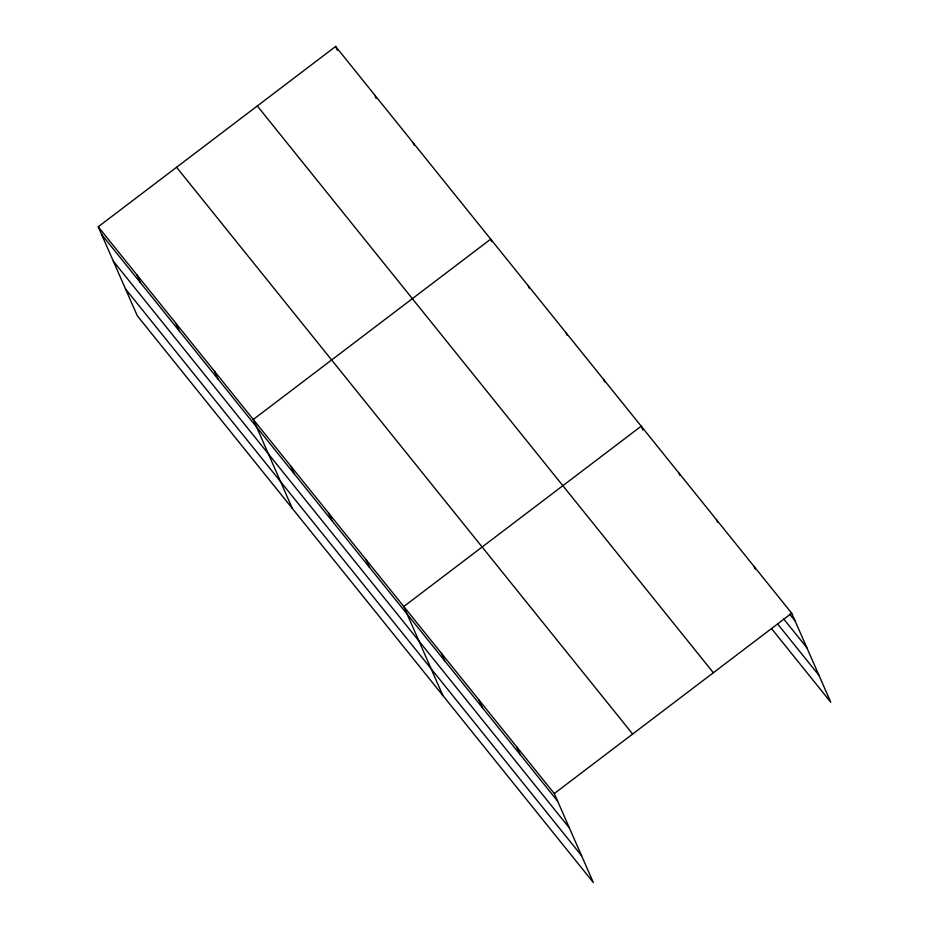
<?xml version="1.0" encoding="UTF-8"?>
<svg xmlns="http://www.w3.org/2000/svg" width="929" height="929" viewBox="0 0 929 929"><rect width="100%" height="100%" fill="white"/><g stroke="black" fill="none" stroke-linecap="round" stroke-linejoin="round"><path stroke-width="1.39" d="M98.23 226.781L554.288 793.552L593.352 882.55L137.295 315.779L98.23 226.781L335.648 46.45L791.705 613.221L830.77 702.219L771.651 628.747M554.288 793.552L791.705 613.221M789.673 614.162L795.05 620.839M783.542 618.749L806.836 647.699M777.77 624.149L818.983 675.36M257.298 105.964L713.356 672.724M176.58 167.266L632.637 734.038M101.575 234.398L557.632 801.17M113.361 261.258L569.419 828.018M125.508 288.919L581.566 855.69M754.081 566.458L755.196 569.001M716.456 519.706L717.571 522.237M678.832 472.942L679.947 475.485M642.88 429.999L641.207 426.19L403.79 606.521L442.854 695.519M603.583 379.427L604.698 381.97M565.958 332.663L567.073 335.206M528.334 285.911L529.449 288.454M491.813 241.691L490.709 239.148L253.292 419.478L292.356 508.488M413.173 142.799L414.288 145.342M374.968 95.896L376.082 98.439M335.648 46.45L337.32 50.259M516.663 746.788L520.008 754.406M479.039 700.036L482.383 707.654M441.414 653.273L444.759 660.891M366.165 559.757L369.51 567.375M328.541 512.994L331.885 520.612M290.916 466.242L294.261 473.86M214.529 371.31L217.862 378.927M175.755 323.129L179.1 330.747M136.993 274.961L140.337 282.579"/></g></svg>
